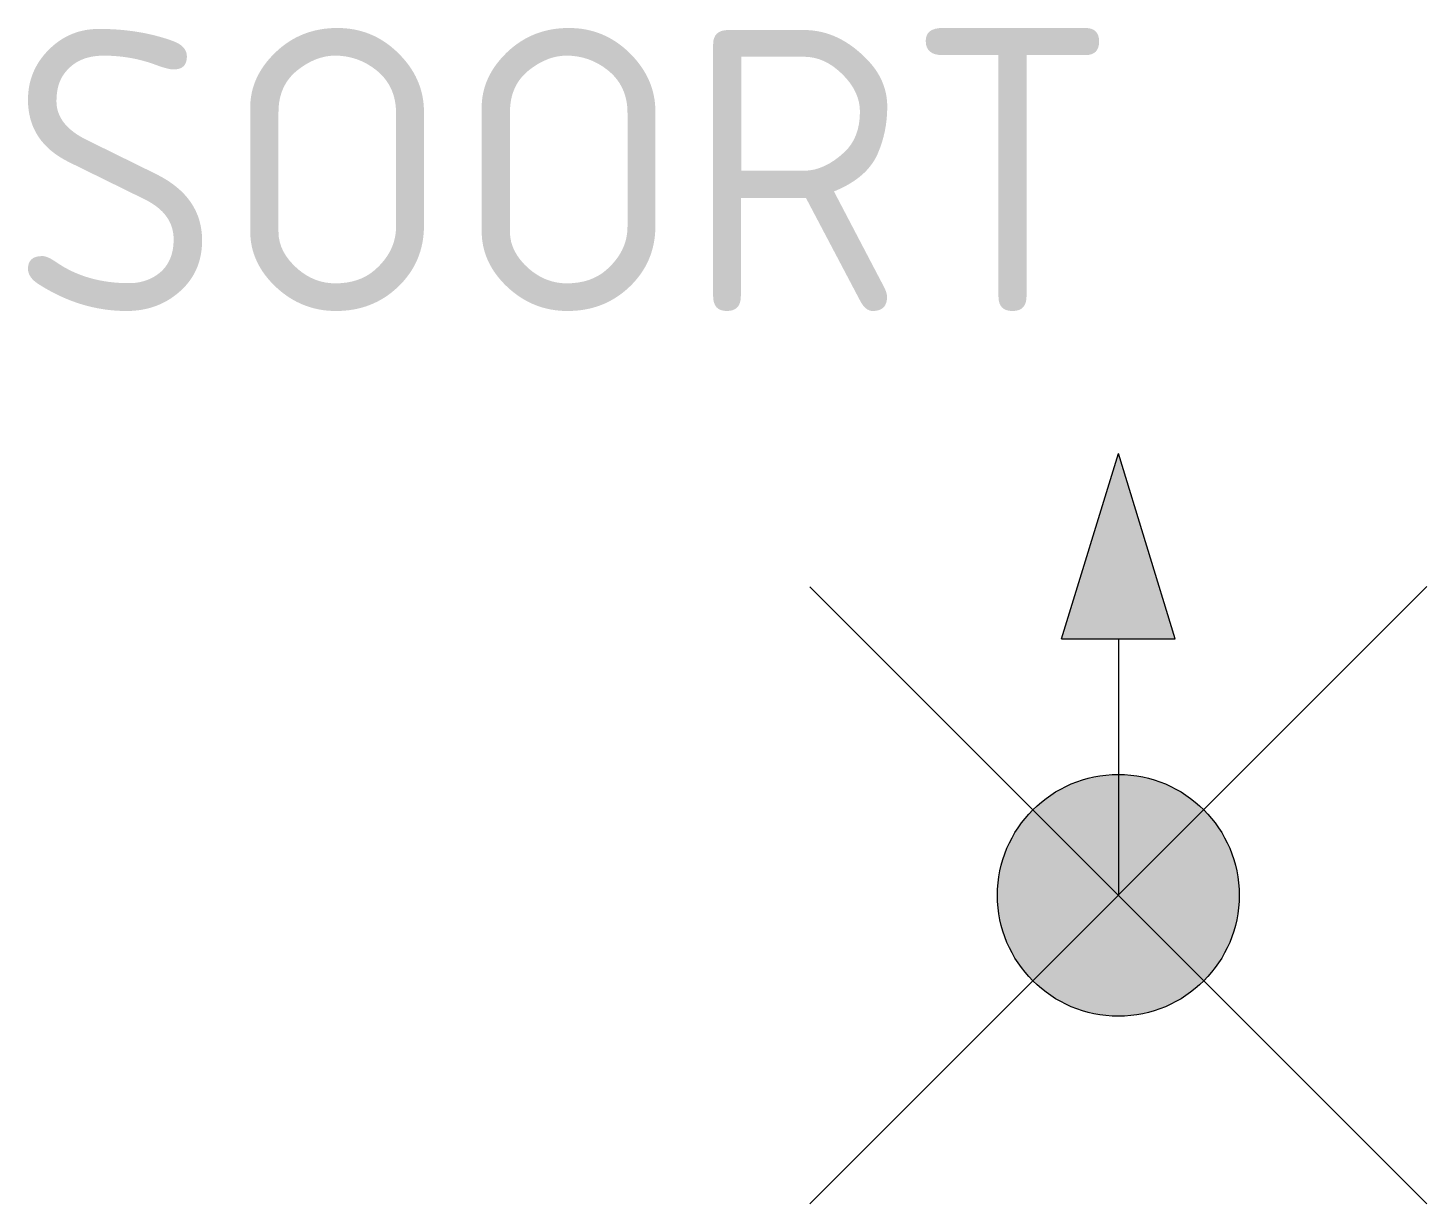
# Model space of a CAD drawing. Extents: x -1.35 to 0.38, y -0.38 to 1.08.
import ezdxf
from ezdxf.enums import TextEntityAlignment as Align

# ---------------------------------------------------------------- set-up
doc = ezdxf.new("R2010")
doc.units = 0
doc.styles.add('NLCS-ISO', font='NLCS-ISO.ttf')

msp = doc.modelspace()

# ---------------------------------------------------------------- hatches: boundary and pattern name
msp.add_hatch(color=256).paths.add_polyline_path([(-0.0707, 0.3182), (0.0707, 0.3182), (0, 0.548)])
h = msp.add_hatch(color=256)
edge = h.paths.add_edge_path()
edge.add_arc((0, 0), 0.15, 0, 360)

# ---------------------------------------------------------------- linework, layer by layer
for p, q in [((-0.0707, 0.3182), (0, 0.548)), ((0.0707, 0.3182), (0, 0.548)), ((-0.383, 0.3828), (0.383, -0.3828)), ((-0.0707, 0.3182), (0.0707, 0.3182)), ((0, 0.3182), (0, 0))]:
    msp.add_line(p, q)
at = {"flags": 128}
msp.add_lwpolyline([(0.3828, 0.383), (-0.3828, -0.383)], dxfattribs=at)
msp.add_circle((0, 0), 0.15)

# ---------------------------------------------------------------- texts
at = {"style": 'NLCS-ISO'}
msp.add_attdef('SOORT', text='****%%c***m', height=0.35, dxfattribs=at).set_placement((0, 0.9), align=Align.MIDDLE_RIGHT)

doc.saveas('drawing.dxf')
